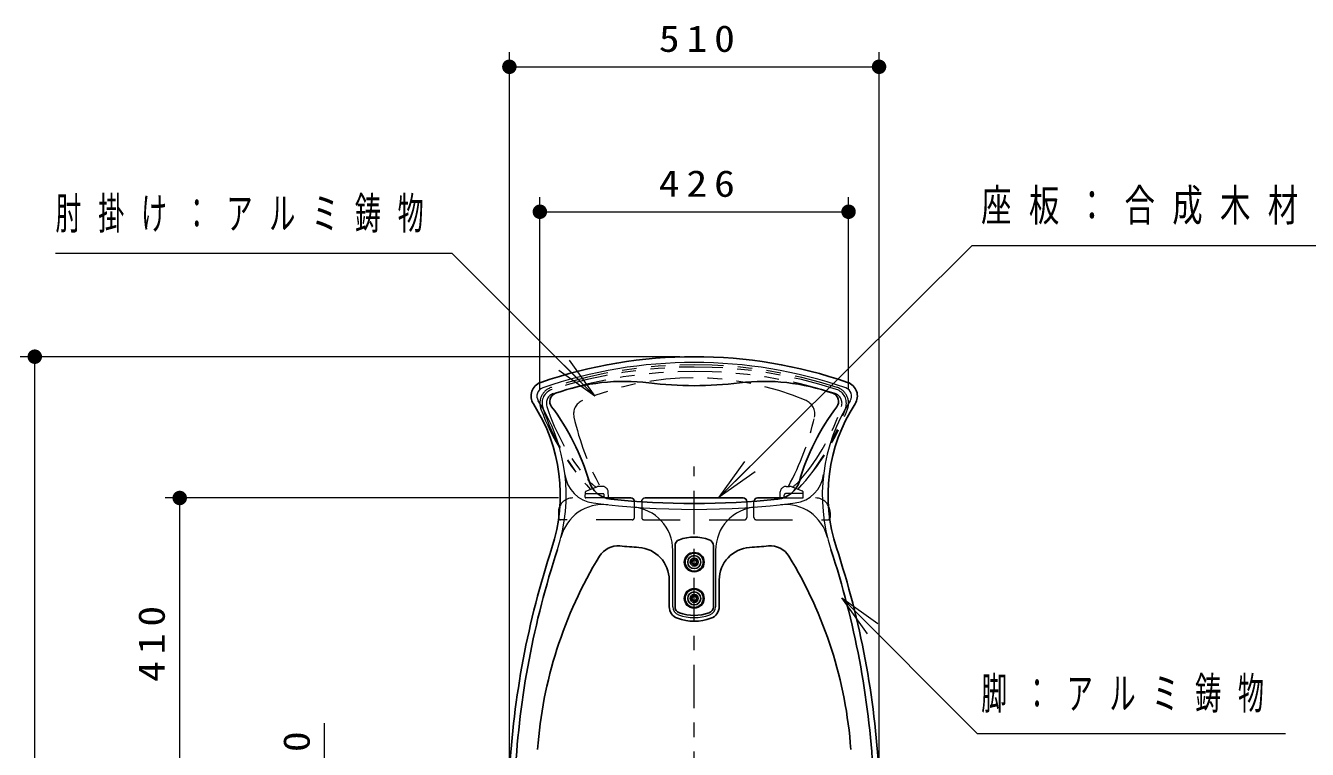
# Model space of a CAD drawing. Units: millimetres on the paper, scale 1:20. Extents: x -385 to 0, y 0 to 267.
# Drawn here: x -157 to -68.6, y 109.6 to 159.5 of the extents above; entities that cross this region are included whole.
import ezdxf

# ---------------------------------------------------------------- set-up
doc = ezdxf.new("R2010")
doc.units = ezdxf.units.MM
for name, pattern in [('USER1', [4.5, 2.5, -2]), ('USER2', [6, 3, -1, 1, -1]), ('USER3', [8, 3, -1, 1, -1, 1, -1])]:
    doc.linetypes.add(name, pattern=pattern)
doc.layers.add('1_20', color=7, linetype='Continuous', lineweight=25)
doc.styles.add('ＭＳ ゴシック', font='')
doc.styles.get('ＭＳ ゴシック').set_extended_font_data('MS Gothic')

# ---------------------------------------------------------------- blocks, each defined once
blk = doc.blocks.new('filled_dot')
at = {"color": 0, "linetype": 'Continuous', "lineweight": -2, "const_width": 1.25}
blk.add_lwpolyline([(-0.625, 0, 1), (0.625, 0, 1)], format="xyb", close=True, dxfattribs=at)

msp = doc.modelspace()

# ---------------------------------------------------------------- linework, layer by layer
at = {"layer": '1_20', "lineweight": 13}
for p, q in [((-123.632, 108.865), (-123.632, 157.69)), ((-98.125, 108.865), (-98.125, 157.69)), ((-123.632, 156.69), (-98.125, 156.69)), ((-121.529, 134.478), (-121.529, 147.69)), ((-100.229, 134.478), (-100.229, 147.69)), ((-121.529, 146.69), (-100.229, 146.69)), ((-111.879, 136.69), (-157.379, 136.69)), ((-156.379, 106.44), (-156.379, 136.69)), ((-119.51, 136.447), (-117.742, 133.973)), ((-117.742, 133.973), (-120.217, 135.74)), ((-117.742, 133.973), (-119.863, 136.094)), ((-109.148, 126.986), (-107.375, 129.457)), ((-109.148, 126.986), (-107.022, 129.103)), ((-106.669, 128.749), (-109.148, 126.986)), ((-120.254, 126.94), (-147.379, 126.94)), ((-146.379, 106.44), (-146.379, 126.94)), ((-100.688, 120.048), (-98.568, 117.925)), ((-100.688, 120.048), (-98.215, 118.278)), ((-98.922, 117.572), (-100.688, 120.048)), ((-136.379, 106.44), (-136.379, 111.41))]:
    msp.add_line(p, q, dxfattribs=at)
at = {"layer": '1_20', "linetype": 'USER2', "lineweight": 13}
msp.add_line((-110.879, 106.44), (-110.879, 129.106), dxfattribs=at)
at = {"layer": '1_20', "color": 2, "linetype": 'USER3', "lineweight": 13}
for p, q in [((-118.404, 126.992), (-118.391, 127.358)), ((-118.36, 127.402), (-117.594, 127.711)), ((-117.216, 127.74), (-117.445, 127.74)), ((-116.804, 126.992), (-116.817, 127.354)), ((-104.954, 126.992), (-104.941, 127.354)), ((-104.542, 127.74), (-104.313, 127.74)), ((-103.398, 127.402), (-104.163, 127.711)), ((-103.354, 126.992), (-103.367, 127.358)), ((-116.854, 126.94), (-118.354, 126.94)), ((-118.347, 127.24), (-117.186, 127.24)), ((-117.079, 126.94), (-117.086, 127.144)), ((-104.904, 126.94), (-103.404, 126.94)), ((-104.679, 126.94), (-104.672, 127.144)), ((-103.411, 127.24), (-104.572, 127.24))]:
    msp.add_line(p, q, dxfattribs=at)
at = {"layer": '1_20', "color": 3, "linetype": 'USER1', "lineweight": 13}
for p, q in [((-115.254, 126.94), (-119.254, 126.94)), ((-115.004, 125.59), (-115.004, 126.69)), ((-114.504, 126.69), (-114.504, 125.59)), ((-114.254, 126.94), (-107.504, 126.94)), ((-107.254, 126.69), (-107.254, 125.59)), ((-106.754, 125.59), (-106.754, 126.69)), ((-106.504, 126.94), (-102.504, 126.94)), ((-120.254, 125.94), (-120.254, 125.59)), ((-101.504, 125.94), (-101.504, 125.59)), ((-115.154, 125.44), (-120.104, 125.44)), ((-114.354, 125.44), (-107.404, 125.44)), ((-106.604, 125.44), (-101.654, 125.44))]:
    msp.add_line(p, q, dxfattribs=at)
at = {"layer": '1_20'}
for p, q in [((-117.018, 126.94), (-115.254, 126.94)), ((-114.254, 126.94), (-107.504, 126.94)), ((-106.504, 126.94), (-104.74, 126.94)), ((-110.966, 122.665), (-111.052, 122.515)), ((-110.966, 122.365), (-111.052, 122.515)), ((-110.966, 122.665), (-110.792, 122.665)), ((-110.966, 122.365), (-110.792, 122.365)), ((-110.706, 122.515), (-110.792, 122.665)), ((-110.706, 122.515), (-110.792, 122.365)), ((-110.966, 120.165), (-111.052, 120.015)), ((-110.966, 119.865), (-111.052, 120.015)), ((-110.966, 120.165), (-110.792, 120.165)), ((-110.966, 119.865), (-110.792, 119.865)), ((-110.706, 120.015), (-110.792, 120.165)), ((-110.706, 120.015), (-110.792, 119.865))]:
    msp.add_line(p, q, dxfattribs=at)
at = {"layer": '1_20', "color": 3}
msp.add_line((-107.254, 126.69), (-107.254, 126.673), dxfattribs=at)
at = {"layer": '1_20', "color": 4, "lineweight": 13}
for p, q in [((-112.354, 119.44), (-112.354, 123.326)), ((-109.404, 123.326), (-109.404, 119.44))]:
    msp.add_line(p, q, dxfattribs=at)
at = {"layer": '1_20', "color": 4}
for p, q in [((-112.204, 119.44), (-112.204, 123.64)), ((-109.554, 123.64), (-109.554, 119.44)), ((-112.604, 119.44), (-112.604, 121.285)), ((-109.154, 121.285), (-109.154, 119.44))]:
    msp.add_line(p, q, dxfattribs=at)
at = {"layer": '1_20', "lineweight": 13}
for points in [[(-109.148, 126.986), (-91.697, 144.363), (-58.079, 144.363)], [(-117.742, 133.973), (-127.579, 143.81), (-154.955, 143.81)], [(-100.688, 120.048), (-91.348, 110.693), (-70.075, 110.693)]]:
    msp.add_lwpolyline(points, dxfattribs=at)
at = {"layer": '1_20', "color": 4, "lineweight": 13}
for centre in [(-110.879, 122.515), (-110.879, 120.015)]:
    msp.add_circle(centre, 0.687, dxfattribs=at)
at = {"layer": '1_20', "color": 4}
for centre, radius in [((-110.879, 122.515), 0.625), ((-110.879, 122.515), 0.275), ((-110.879, 120.015), 0.625), ((-110.879, 120.015), 0.275)]:
    msp.add_circle(centre, radius, dxfattribs=at)
at = {"layer": '1_20'}
for centre, radius in [((-110.879, 122.515), 0.45), ((-110.879, 122.515), 0.173), ((-110.879, 120.015), 0.45), ((-110.879, 120.015), 0.173)]:
    msp.add_circle(centre, radius, dxfattribs=at)
at = {"layer": '1_20', "color": 4}
for centre, radius, start, end in [((-110.879, 104.19), 32.5, 70.99756, 109.00244), ((-121.136, 133.974), 1, 109.00244, 212.90244), ((-115.714, 120.986), 14, 82.98879, 109.75334), ((-110.879, 160.301), 25.611, 262.98879, 277.01121), ((-106.044, 120.986), 14, 70.24666, 97.01121), ((-100.622, 133.974), 1, 327.09756, 70.99756), ((-120.243, 133.598), 0.6, 109.75334, 217.08167), ((-101.515, 133.598), 0.6, 322.91833, 70.24666), ((-131.715, 127.129), 11.6, 341.7907, 32.90244), ((-133.486, 123.589), 16, 16.3921, 37.08167), ((-88.272, 123.589), 16, 142.91833, 163.6079), ((-90.043, 127.129), 11.6, 147.09756, 198.2093), ((-116.457, 128.598), 1.75, 196.3921, 263.941), ((-105.3, 128.598), 1.75, 276.059, 343.6079), ((-110.879, 181.153), 54.6, 263.941, 276.059), ((-111.754, 123.64), 0.45, 109.45516, 180), ((-110.879, 121.163), 3.077, 70.54484, 109.45516), ((-110.004, 123.64), 0.45, 0, 70.54484), ((-63.32, 104.63), 60.4, 161.7907, 176.8909), ((-63.32, 104.63), 60, 161.7907, 176.80644), ((-116.136, 122.136), 1.5, 84.90994, 148.54185), ((-110.879, 181.153), 57.75, 264.90994, 266.20137), ((-114.854, 121.285), 2.25, 0, 86.20137), ((-106.904, 121.285), 2.25, 93.79863, 180), ((-110.879, 181.153), 57.75, 273.79863, 275.09006), ((-105.622, 122.136), 1.5, 31.45815, 95.09006), ((-158.438, 104.63), 60, 3.19356, 18.2093), ((-158.438, 104.63), 60.4, 3.1091, 18.2093), ((-92.208, 107.498), 29.55, 148.54185, 175.92703), ((-129.549, 107.498), 29.55, 4.07297, 31.45815), ((-111.754, 119.44), 0.85, 180, 250.54484), ((-111.754, 119.44), 0.45, 180, 250.54484), ((-110.004, 119.44), 0.45, 289.45516, 0), ((-110.004, 119.44), 0.85, 289.45516, 0), ((-110.879, 121.917), 3.477, 250.54484, 289.45516), ((-110.879, 121.917), 3.077, 250.54484, 289.45516)]:
    msp.add_arc(centre, radius, start, end, dxfattribs=at)
at = {"layer": '1_20', "color": 4, "lineweight": 13}
for centre, radius, start, end in [((-110.879, 104.19), 32.1, 70.99756, 109.00244), ((-121.136, 133.974), 0.6, 109.00244, 212.90244), ((-100.622, 133.974), 0.6, 327.09756, 70.99756), ((-131.715, 127.129), 12, 341.7907, 32.90244), ((-90.043, 127.129), 12, 147.09756, 198.2093), ((-117.566, 128.828), 2.25, 186.84879, 262.71685), ((-104.192, 128.828), 2.25, 277.28315, 353.15121), ((-117.162, 123.494), 3, 83.78139, 165.97565), ((-110.879, 181.153), 55, 262.71685, 277.28315), ((-104.596, 123.494), 3, 14.02435, 96.21861), ((-115.354, 123.326), 3, 0, 85.57494), ((-106.404, 123.326), 3, 94.42506, 180), ((-111.754, 119.44), 0.6, 180, 250.54484), ((-110.004, 119.44), 0.6, 289.45516, 0), ((-110.879, 121.917), 3.227, 250.54484, 289.45516)]:
    msp.add_arc(centre, radius, start, end, dxfattribs=at)
at = {"layer": '1_20', "color": 2, "linetype": 'USER3', "lineweight": 13}
for centre, radius, start, end in [((-110.879, 104.144), 31.983, 72.05475, 107.94525), ((-110.879, 104.144), 31.833, 72.05475, 107.94525), ((-110.879, 104.144), 31.533, 72.05475, 107.94525), ((-120.379, 133.478), 1.15, 107.94525, 200.35039), ((-120.379, 133.478), 1, 107.94525, 197.79469), ((-110.879, 115.459), 19.768, 67.03158, 112.96842), ((-101.379, 133.478), 1, 342.20531, 72.05475), ((-101.379, 133.478), 1.15, 339.64961, 72.05475), ((-120.379, 133.478), 0.7, 107.94525, 197.79469), ((-118.203, 132.74), 1, 112.96842, 192.69072), ((-103.555, 132.74), 1, 347.30928, 67.03158), ((-101.379, 133.478), 0.7, 342.20531, 72.05475), ((-105.987, 138.816), 16.5, 200.35039, 223.1286), ((-107.049, 137.756), 15, 197.79469, 222.94832), ((-107.049, 137.756), 14.7, 197.79469, 220.40139), ((-114.709, 137.756), 15, 317.05168, 342.20531), ((-115.771, 138.816), 16.5, 316.8714, 339.64961), ((-114.709, 137.756), 14.7, 319.59861, 342.20531), ((-101.13, 136.584), 18.5, 192.69072, 208.55868), ((-120.628, 136.584), 18.5, 331.44132, 347.30928), ((-118.341, 127.356), 0.05, 111.97029, 178), ((-115.768, 130.335), 3.25, 220.40139, 234.55074), ((-117.445, 127.34), 0.4, 90, 111.97029), ((-117.216, 127.34), 0.4, 2, 90), ((-104.542, 127.34), 0.4, 90, 178), ((-104.313, 127.34), 0.4, 68.02971, 90), ((-105.99, 130.335), 3.25, 305.44926, 319.59861), ((-103.417, 127.356), 0.05, 2, 68.02971), ((-118.354, 126.99), 0.05, 178, 270), ((-118.347, 127.19), 0.05, 90, 178), ((-117.186, 127.14), 0.1, 2, 90), ((-116.854, 126.99), 0.05, 270, 2), ((-104.904, 126.99), 0.05, 178, 270), ((-104.572, 127.14), 0.1, 90, 178), ((-103.411, 127.19), 0.05, 2, 90), ((-103.404, 126.99), 0.05, 270, 2)]:
    msp.add_arc(centre, radius, start, end, dxfattribs=at)
at = {"layer": '1_20', "color": 3, "linetype": 'USER1', "lineweight": 13}
for centre, radius, start, end in [((-119.254, 125.94), 1, 90, 180), ((-115.254, 126.69), 0.25, 0, 90), ((-114.254, 126.69), 0.25, 90, 180), ((-107.504, 126.69), 0.25, 0, 90), ((-106.504, 126.69), 0.25, 90, 180), ((-102.504, 125.94), 1, 0, 90), ((-120.104, 125.59), 0.15, 180, 270), ((-115.154, 125.59), 0.15, 270, 0), ((-114.354, 125.59), 0.15, 180, 270), ((-107.404, 125.59), 0.15, 270, 0), ((-106.604, 125.59), 0.15, 180, 270), ((-101.654, 125.59), 0.15, 270, 0)]:
    msp.add_arc(centre, radius, start, end, dxfattribs=at)
at = {"layer": '1_20'}
for centre, start, end in [((-115.254, 126.69), 4.30178, 90), ((-114.254, 126.69), 90, 180), ((-107.504, 126.69), 0, 90), ((-106.504, 126.69), 90, 175.69822)]:
    msp.add_arc(centre, 0.25, start, end, dxfattribs=at)

# ---------------------------------------------------------------- block references
at = {"layer": '1_20', "lineweight": 13, "xscale": 0.4, "yscale": 0.4}
for p in [(-123.632, 156.69), (-121.529, 146.69)]:
    msp.add_blockref('filled_dot', p, dxfattribs=at)
for p, rotation in [((-98.125, 156.69), 180), ((-100.229, 146.69), 180), ((-156.379, 136.69), 270), ((-146.379, 126.94), 270)]:
    msp.add_blockref('filled_dot', p, dxfattribs=dict(at, rotation=rotation))

# ---------------------------------------------------------------- texts
at = {"layer": '1_20', "style": 'ＭＳ ゴシック'}
for s, insert, char_height, attachment_point in [('\\T1.33;\\W1.15;510', (-110.458, 157.69), 1.833, 8), ('\\T1.33;\\W1.15;426', (-110.462, 147.69), 1.833, 8), ('\\T1.64;\\W0.6;肘掛け：アルミ鋳物', (-154.955, 146.46), 2.199, 4), ('\\T1.57;\\W0.7;座板：合成木材\u300030ｔ', (-91.079, 147.013), 2.199, 4), ('\\T1.64;\\W0.6;脚：アルミ鋳物', (-91.075, 113.343), 2.199, 4)]:
    msp.add_mtext(s, dxfattribs=dict(at, insert=insert, char_height=char_height, attachment_point=attachment_point))
at = {"layer": '1_20', "char_height": 1.833, "attachment_point": 8, "rotation": 90, "style": 'ＭＳ ゴシック'}
for s, insert in [('\\T1.33;\\W1.15;410', (-147.379, 117.111)), ('\\T1.34;\\W1.15;10', (-137.379, 109.41))]:
    msp.add_mtext(s, dxfattribs=dict(at, insert=insert))

doc.saveas('drawing.dxf')
